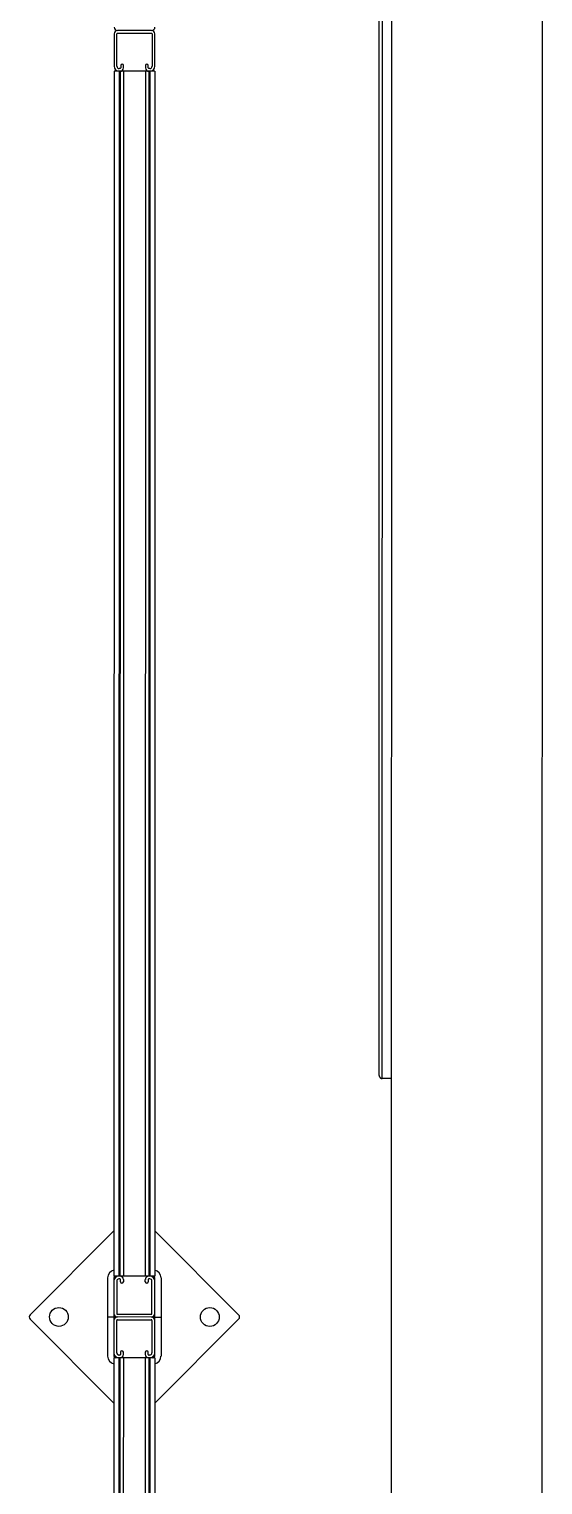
# Model space of a CAD drawing. Header units: inches. Extents: x -978 to -2, y 48 to 749.
# Drawn here: x -244 to -223.5, y 574.5 to 632.5 of the extents above; entities that cross this region are included whole.
import ezdxf

# ---------------------------------------------------------------- set-up
doc = ezdxf.new("R2010")
doc.units = ezdxf.units.IN
doc.header["$MEASUREMENT"] = 0

msp = doc.modelspace()

# ---------------------------------------------------------------- linework, layer by layer
at = {"color": 7, "linetype": 'Continuous', "lineweight": 25}
for p, q in [((-229.556, 537.397), (-229.528, 727.397)), ((-223.556, 537.396), (-223.528, 727.396)), ((-229.923, 590.647), (-229.911, 668.147)), ((-230.048, 590.772), (-230.037, 668.022)), ((-240.604, 632.262), (-240.604, 630.972)), ((-240.494, 630.972), (-240.494, 632.262)), ((-239.115, 632.398), (-240.468, 632.399)), ((-240.468, 632.289), (-239.116, 632.288)), ((-239.089, 632.262), (-239.089, 630.972)), ((-238.979, 630.972), (-238.979, 632.262)), ((-240.339, 631), (-240.339, 630.91)), ((-240.229, 630.91), (-240.229, 631)), ((-239.354, 630.999), (-239.354, 630.91)), ((-239.244, 630.91), (-239.244, 630.999)), ((-240.604, 630.774), (-240.612, 582.774)), ((-238.979, 630.773), (-240.604, 630.774)), ((-240.406, 630.774), (-240.413, 582.774)), ((-240.366, 630.884), (-240.406, 630.884)), ((-240.366, 630.774), (-240.373, 582.774)), ((-240.229, 630.774), (-240.237, 582.774)), ((-239.354, 630.773), (-239.362, 582.773)), ((-239.218, 630.773), (-239.225, 582.773)), ((-239.178, 630.883), (-239.218, 630.883)), ((-239.178, 630.773), (-239.185, 582.773)), ((-238.979, 630.773), (-238.987, 582.773)), ((-229.548, 590.647), (-229.923, 590.647)), ((-240.611, 584.579), (-243.954, 581.238)), ((-235.645, 581.236), (-238.986, 584.579)), ((-240.862, 582.711), (-240.862, 579.586)), ((-238.987, 582.773), (-240.612, 582.774)), ((-240.612, 582.711), (-240.612, 579.586)), ((-240.502, 582.575), (-240.502, 581.285)), ((-240.373, 582.664), (-240.413, 582.664)), ((-240.347, 582.548), (-240.347, 582.637)), ((-240.237, 582.637), (-240.237, 582.548)), ((-239.362, 582.547), (-239.362, 582.637)), ((-239.252, 582.637), (-239.252, 582.547)), ((-239.185, 582.663), (-239.225, 582.663)), ((-239.097, 581.285), (-239.097, 582.575)), ((-238.987, 579.586), (-238.987, 582.711)), ((-238.737, 582.711), (-238.737, 579.586)), ((-240.862, 581.149), (-240.612, 581.149)), ((-240.476, 581.259), (-239.123, 581.258)), ((-239.123, 581.148), (-240.476, 581.149)), ((-238.987, 581.148), (-238.737, 581.148)), ((-243.954, 581.061), (-240.612, 577.718)), ((-240.502, 579.722), (-240.502, 581.012)), ((-240.476, 581.039), (-239.123, 581.038)), ((-239.097, 581.012), (-239.097, 579.722)), ((-238.987, 577.718), (-235.645, 581.06)), ((-240.612, 579.524), (-240.619, 531.524)), ((-238.987, 579.523), (-240.612, 579.524)), ((-240.413, 579.524), (-240.42, 531.524)), ((-240.373, 579.634), (-240.413, 579.634)), ((-240.373, 579.524), (-240.38, 531.524)), ((-240.347, 579.75), (-240.347, 579.66)), ((-240.237, 579.524), (-240.244, 531.524)), ((-240.237, 579.66), (-240.237, 579.75)), ((-239.362, 579.523), (-239.369, 531.523)), ((-239.362, 579.749), (-239.362, 579.66)), ((-239.252, 579.66), (-239.252, 579.749)), ((-239.226, 579.523), (-239.233, 531.523)), ((-239.186, 579.633), (-239.226, 579.633)), ((-239.186, 579.523), (-239.193, 531.523)), ((-238.987, 579.523), (-238.995, 528.273))]:
    msp.add_line(p, q, dxfattribs=at)
for centre in [(-242.804, 581.149), (-236.794, 581.148)]:
    msp.add_circle(centre, 0.375, dxfattribs=at)
for centre, radius, start, end in [((-240.468, 632.535), 0.136, 179.99159, 269.99159), ((-240.468, 632.262), 0.136, 89.99159, 179.99159), ((-240.468, 632.262), 0.0262, 89.99159, 179.99159), ((-239.116, 632.262), 0.0262, 359.99159, 89.99159), ((-239.115, 632.535), 0.136, 269.99159, 359.99159), ((-239.116, 632.262), 0.136, 359.99159, 89.99159), ((-240.406, 630.972), 0.199, 179.99159, 269.99159), ((-240.406, 630.972), 0.0887, 179.99159, 269.99159), ((-240.284, 631), 0.055, 359.99159, 179.99159), ((-239.299, 630.999), 0.055, 359.99159, 179.99159), ((-239.178, 630.972), 0.199, 269.99159, 359.99159), ((-239.178, 630.972), 0.0888, 269.99159, 359.99159), ((-240.366, 630.91), 0.0263, 269.99159, 359.99159), ((-240.366, 630.91), 0.136, 269.99159, 359.99159), ((-239.218, 630.91), 0.136, 179.99159, 269.99159), ((-239.218, 630.91), 0.0263, 179.99159, 269.99159), ((-240.549, 582.711), 0.313, 101.52855, 179.99159), ((-239.049, 582.711), 0.313, 359.99159, 78.45463), ((-240.549, 582.711), 0.0625, 89.99159, 179.99159), ((-240.413, 582.575), 0.199, 89.99159, 179.99159), ((-240.413, 582.575), 0.0887, 89.99159, 179.99159), ((-240.373, 582.637), 0.136, 359.99159, 89.99159), ((-240.373, 582.637), 0.0262, 359.99159, 89.99159), ((-240.292, 582.548), 0.055, 179.99159, 359.99159), ((-239.225, 582.637), 0.136, 89.99159, 179.99159), ((-239.307, 582.547), 0.055, 179.99159, 359.99159), ((-239.225, 582.637), 0.0263, 89.99159, 179.99159), ((-239.185, 582.575), 0.199, 359.99159, 89.99159), ((-239.185, 582.575), 0.0887, 359.99159, 89.99159), ((-239.087, 582.673), 0.1, 359.99159, 89.99159), ((-239.049, 582.711), 0.0625, 359.99159, 89.99159), ((-243.865, 581.149), 0.125, 134.99159, 224.99159), ((-240.476, 581.285), 0.136, 179.99159, 269.99159), ((-240.476, 581.012), 0.136, 89.99159, 179.99159), ((-240.476, 581.285), 0.0262, 179.99159, 269.99159), ((-239.123, 581.285), 0.136, 269.99159, 359.99159), ((-239.123, 581.285), 0.0262, 269.99159, 359.99159), ((-239.123, 581.012), 0.136, 359.99159, 89.99159), ((-235.733, 581.148), 0.125, 314.99159, 44.99159), ((-240.476, 581.012), 0.0262, 89.99159, 179.99159), ((-239.123, 581.012), 0.0262, 359.99159, 89.99159), ((-240.55, 579.586), 0.313, 179.99159, 258.45463), ((-240.413, 579.722), 0.199, 179.99159, 269.99159), ((-240.55, 579.586), 0.0625, 179.99159, 269.99159), ((-240.413, 579.722), 0.0888, 179.99159, 269.99159), ((-240.373, 579.66), 0.0262, 269.99159, 359.99159), ((-240.373, 579.66), 0.136, 269.99159, 359.99159), ((-240.292, 579.75), 0.055, 359.99159, 179.99159), ((-239.307, 579.749), 0.055, 359.99159, 179.99159), ((-239.226, 579.66), 0.136, 179.99159, 269.99159), ((-239.226, 579.66), 0.0263, 179.99159, 269.99159), ((-239.186, 579.722), 0.199, 269.99159, 359.99159), ((-239.186, 579.722), 0.0888, 269.99159, 359.99159), ((-239.087, 579.623), 0.1, 269.99159, 359.99159), ((-239.05, 579.586), 0.0625, 269.99159, 359.99159), ((-239.05, 579.586), 0.312, 281.52855, 359.99159)]:
    msp.add_arc(centre, radius, start, end, dxfattribs=at)
msp.add_open_spline([(-230.048, 590.772), (-230.048, 590.77), (-230.048, 590.766), (-230.047, 590.761), (-230.047, 590.756), (-230.046, 590.751), (-230.045, 590.745), (-230.043, 590.736), (-230.037, 590.72), (-230.028, 590.702), (-230.012, 590.683), (-229.993, 590.668), (-229.976, 590.658), (-229.962, 590.653), (-229.952, 590.65), (-229.942, 590.648), (-229.933, 590.647), (-229.926, 590.647), (-229.923, 590.647)], degree=3, knots=[0, 0, 0, 0, 0.036819, 0.069732, 0.098739, 0.12384, 0.145035, 0.220504, 0.287306, 0.430749, 0.554101, 0.678286, 0.78931, 0.833293, 0.876133, 0.918044, 0.959253, 1, 1, 1, 1], dxfattribs=at)

doc.saveas('drawing.dxf')
